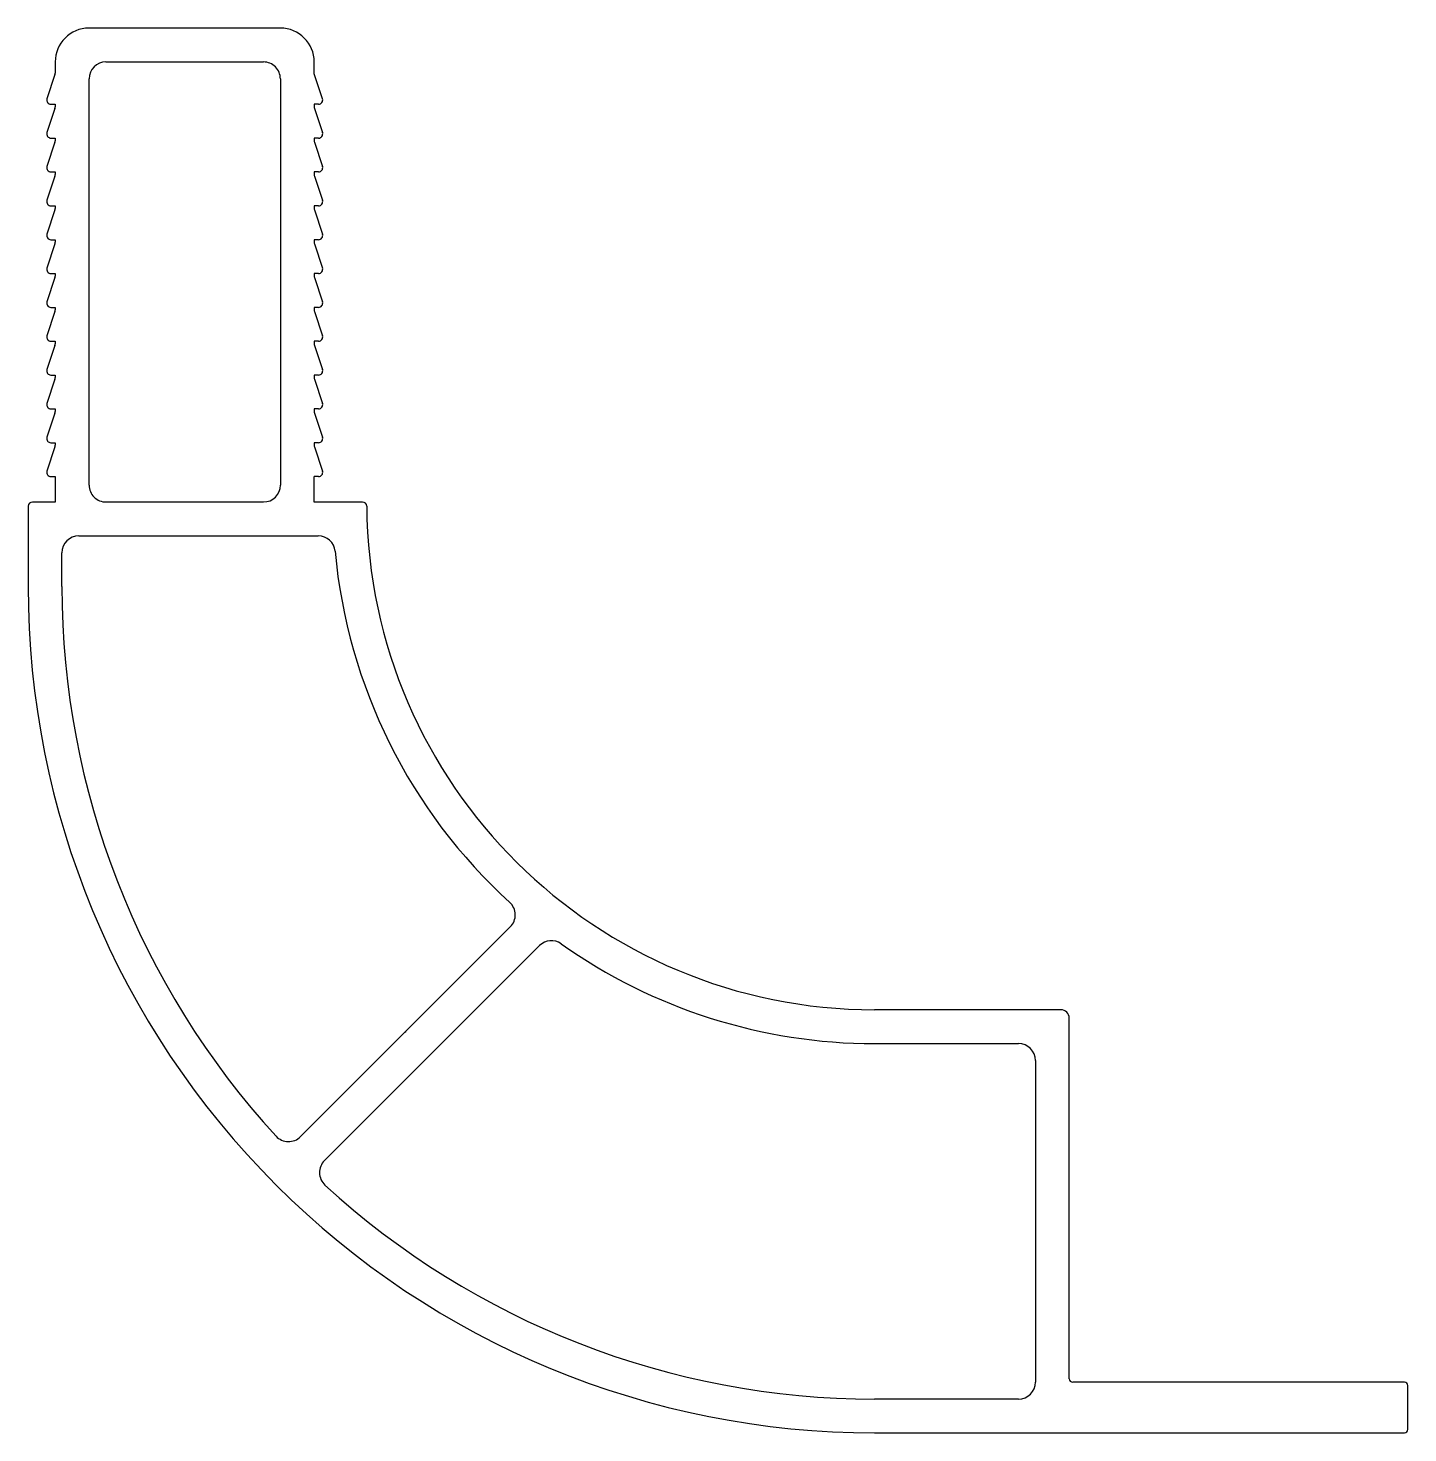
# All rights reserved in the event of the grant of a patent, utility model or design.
# Model space of a CAD drawing. Extents: x -22 to 1351, y -24 to 59.
# Drawn here: x -22.3 to 59.2, y -23.7 to 59.3 of the extents above; entities outside this region: 1.
import ezdxf

# ---------------------------------------------------------------- set-up
doc = ezdxf.new("R2010")
doc.units = 0
doc.layers.get('0').update_dxf_attribs({"linetype": 'CONTINUOUS'})

msp = doc.modelspace()

# ---------------------------------------------------------------- linework, layer by layer
for p, q in [((-7.387, 59.299), (-18.686, 59.299)), ((-20.686, 57.299), (-20.686, 56.646)), ((-17.686, 57.299), (-8.387, 57.299)), ((-17.686, 57.299), (-17.686, 57.299)), ((-5.387, 56.6), (-5.387, 57.3)), ((-20.7, 56.555), (-21.174, 55.125)), ((-4.898, 55.125), (-5.387, 56.6)), ((-18.686, 32.3), (-18.686, 56.299)), ((-7.386, 56.299), (-7.386, 32.3)), ((-20.936, 54.799), (-20.686, 54.799)), ((-20.686, 54.799), (-20.686, 54.646)), ((-5.386, 54.799), (-5.386, 54.646)), ((-5.136, 54.799), (-5.386, 54.799)), ((-20.7, 54.555), (-21.174, 53.125)), ((-5.372, 54.555), (-4.898, 53.125)), ((-20.7, 52.555), (-21.174, 51.125)), ((-20.936, 52.799), (-20.686, 52.799)), ((-20.686, 52.799), (-20.686, 52.646)), ((-5.386, 52.799), (-5.386, 52.646)), ((-5.136, 52.799), (-5.386, 52.799)), ((-5.372, 52.555), (-4.898, 51.125)), ((-20.936, 50.799), (-20.686, 50.799)), ((-20.686, 50.799), (-20.686, 50.646)), ((-5.386, 50.799), (-5.386, 50.646)), ((-5.136, 50.799), (-5.386, 50.799)), ((-20.7, 50.555), (-21.174, 49.125)), ((-5.372, 50.555), (-4.898, 49.125)), ((-20.7, 48.555), (-21.174, 47.125)), ((-20.936, 48.799), (-20.686, 48.799)), ((-20.686, 48.799), (-20.686, 48.646)), ((-5.386, 48.799), (-5.386, 48.646)), ((-5.136, 48.799), (-5.386, 48.799)), ((-5.372, 48.555), (-4.898, 47.125)), ((-20.7, 46.555), (-21.174, 45.125)), ((-20.936, 46.799), (-20.686, 46.799)), ((-20.686, 46.799), (-20.686, 46.646)), ((-5.386, 46.799), (-5.386, 46.646)), ((-5.136, 46.799), (-5.386, 46.799)), ((-5.372, 46.555), (-4.898, 45.125)), ((-20.7, 44.555), (-21.174, 43.125)), ((-20.936, 44.799), (-20.686, 44.799)), ((-20.686, 44.799), (-20.686, 44.646)), ((-5.386, 44.799), (-5.386, 44.646)), ((-5.136, 44.799), (-5.386, 44.799)), ((-5.372, 44.555), (-4.898, 43.125)), ((-20.7, 42.555), (-21.174, 41.125)), ((-20.936, 42.799), (-20.686, 42.799)), ((-20.686, 42.799), (-20.686, 42.646)), ((-5.386, 42.799), (-5.386, 42.646)), ((-5.136, 42.799), (-5.386, 42.799)), ((-5.372, 42.555), (-4.898, 41.125)), ((-20.936, 40.799), (-20.686, 40.799)), ((-20.686, 40.799), (-20.686, 40.646)), ((-5.386, 40.799), (-5.386, 40.646)), ((-5.136, 40.799), (-5.386, 40.799)), ((-20.7, 40.555), (-21.174, 39.125)), ((-5.372, 40.555), (-4.898, 39.125)), ((-20.7, 38.555), (-21.174, 37.125)), ((-20.936, 38.799), (-20.686, 38.799)), ((-20.686, 38.799), (-20.686, 38.646)), ((-5.386, 38.799), (-5.386, 38.646)), ((-5.136, 38.799), (-5.386, 38.799)), ((-5.372, 38.555), (-4.898, 37.125)), ((-20.7, 36.555), (-21.174, 35.125)), ((-20.936, 36.799), (-20.686, 36.799)), ((-20.686, 36.799), (-20.686, 36.646)), ((-5.386, 36.799), (-5.386, 36.646)), ((-5.136, 36.799), (-5.386, 36.799)), ((-5.372, 36.555), (-4.898, 35.125)), ((-20.702, 34.553), (-21.174, 33.125)), ((-20.936, 34.799), (-20.686, 34.799)), ((-20.686, 34.799), (-20.686, 34.648)), ((-5.386, 34.799), (-5.386, 34.648)), ((-5.136, 34.799), (-5.386, 34.799)), ((-5.371, 34.553), (-4.898, 33.125)), ((-20.936, 32.799), (-20.686, 32.799)), ((-20.686, 32.799), (-20.686, 31.299)), ((-5.386, 31.299), (-5.386, 32.799)), ((-5.136, 32.799), (-5.386, 32.799)), ((-22.286, 31.049), (-22.286, 26.3)), ((-20.786, 31.299), (-22.036, 31.299)), ((-20.686, 31.299), (-20.786, 31.299)), ((-8.387, 31.299), (-17.677, 31.299)), ((-5.286, 31.299), (-5.386, 31.299)), ((-2.535, 31.299), (-5.286, 31.299)), ((-19.286, 29.299), (-5.15, 29.299)), ((-19.286, 29.299), (-19.286, 29.299)), ((-20.286, 26.299), (-20.286, 28.299)), ((-20.286, 26.3), (-20.286, 26.299)), ((6.197, 6.197), (-6.197, -6.197)), ((6.197, 6.197), (6.197, 6.197)), ((-4.783, -7.612), (7.917, 5.088)), ((38.714, 1.299), (27.714, 1.299)), ((39.214, -20.501), (39.214, 0.799)), ((27.714, -0.701), (36.214, -0.701)), ((37.214, -1.701), (37.214, -20.7)), ((37.214, -1.701), (37.214, -1.701)), ((-4.783, -7.612), (-4.783, -7.612)), ((39.214, -20.501), (39.214, -20.501)), ((59.014, -20.701), (39.414, -20.701)), ((59.214, -23.501), (59.214, -20.901)), ((36.214, -21.701), (27.714, -21.701)), ((36.214, -21.701), (36.214, -21.701)), ((27.714, -23.701), (59.014, -23.701))]:
    msp.add_line(p, q)
for centre, radius, start, end in [((-18.686, 57.299), 2, 90.00129, 180), ((-7.387, 57.299), 2, 0.00098, 90.00046), ((-17.686, 56.299), 1, 90.00025, 180), ((-8.387, 56.299), 1, 0, 90.00025), ((-20.986, 56.646), 0.3, 342.32321, 360), ((-20.936, 55.049), 0.25, 162.32321, 270), ((-5.136, 55.049), 0.25, 270, 17.67679), ((-20.986, 54.646), 0.3, 342.32321, 360), ((-5.086, 54.646), 0.3, 180, 197.67679), ((-20.936, 53.049), 0.25, 162.32321, 270), ((-5.136, 53.049), 0.25, 270, 17.67679), ((-20.986, 52.646), 0.3, 342.32321, 360), ((-5.086, 52.646), 0.3, 180, 197.67679), ((-20.936, 51.049), 0.25, 162.32321, 270), ((-20.986, 50.646), 0.3, 342.32321, 360), ((-5.086, 50.646), 0.3, 180, 197.67679), ((-5.136, 51.049), 0.25, 270, 17.67679), ((-20.936, 49.049), 0.25, 162.32321, 270), ((-5.136, 49.049), 0.25, 270, 17.67679), ((-20.986, 48.646), 0.3, 342.32321, 360), ((-5.086, 48.646), 0.3, 180, 197.67679), ((-20.936, 47.049), 0.25, 162.32321, 270), ((-20.986, 46.646), 0.3, 342.32321, 360), ((-5.086, 46.646), 0.3, 180, 197.67679), ((-5.136, 47.049), 0.25, 270, 17.67679), ((-20.936, 45.049), 0.25, 162.32321, 270), ((-5.136, 45.049), 0.25, 270, 17.67679), ((-20.986, 44.646), 0.3, 342.32321, 360), ((-5.086, 44.646), 0.3, 180, 197.67679), ((-20.936, 43.049), 0.25, 162.32321, 270), ((-20.986, 42.646), 0.3, 342.32321, 360), ((-5.086, 42.646), 0.3, 180, 197.67679), ((-5.136, 43.049), 0.25, 270, 17.67679), ((-20.936, 41.049), 0.25, 162.32321, 270), ((-5.136, 41.049), 0.25, 270, 17.67679), ((-20.986, 40.646), 0.3, 342.32321, 0), ((-5.086, 40.646), 0.3, 180, 197.67679), ((-20.936, 39.049), 0.25, 162.32321, 270), ((-5.136, 39.049), 0.25, 270, 17.67679), ((-20.986, 38.646), 0.3, 342.32321, 0), ((-5.086, 38.646), 0.3, 180, 197.67679), ((-20.936, 37.049), 0.25, 162.32321, 270), ((-20.986, 36.646), 0.3, 342.32321, 0), ((-5.086, 36.646), 0.3, 180, 197.67679), ((-5.136, 37.049), 0.25, 270, 17.67679), ((-20.936, 35.049), 0.25, 162.32321, 270), ((-5.136, 35.049), 0.25, 270, 17.67679), ((-20.986, 34.648), 0.3, 341.67772, 360), ((-5.086, 34.648), 0.3, 180, 198.32228), ((-20.936, 33.049), 0.25, 162.32321, 270), ((-5.136, 33.049), 0.25, 270, 17.67679), ((-17.686, 32.3), 1, 180, 270.51873), ((-8.387, 32.3), 1, 270, 360), ((-22.036, 31.049), 0.25, 90.00084, 180.00054), ((-2.535, 31.049), 0.25, 0.47376, 89.99961), ((27.714, 31.299), 30, 180.47376, 269.99986), ((-19.286, 28.299), 1, 90, 180), ((-5.15, 28.299), 1, 5.21679, 90.00539), ((27.714, 31.299), 32, 185.21591, 227.66629), ((27.714, 26.3), 50, 179.99977, 270), ((27.714, 26.3), 48, 180, 222.56077), ((5.49, 6.904), 1, 315, 47.66657), ((8.624, 4.381), 1, 54.65741, 135.00307), ((27.714, 31.3), 32, 234.6569, 270), ((38.714, 0.799), 0.5, 0, 90), ((36.214, -1.701), 1, 0, 89.99993), ((-6.904, -5.49), 1, 222.56064, 315.00325), ((-4.076, -8.319), 1, 135, 227.43923), ((27.714, 26.3), 48, 227.43915, 269.9999), ((36.214, -20.7), 1, 270, 0), ((39.414, -20.501), 0.2, 180, 269.99994), ((59.014, -20.901), 0.2, 359.99958, 90), ((59.014, -23.501), 0.2, 269.99988, 0)]:
    msp.add_arc(centre, radius, start, end)
for p in [(1350.837, 12.135), (0, 0)]:
    msp.add_point(p)

doc.saveas('drawing.dxf')
